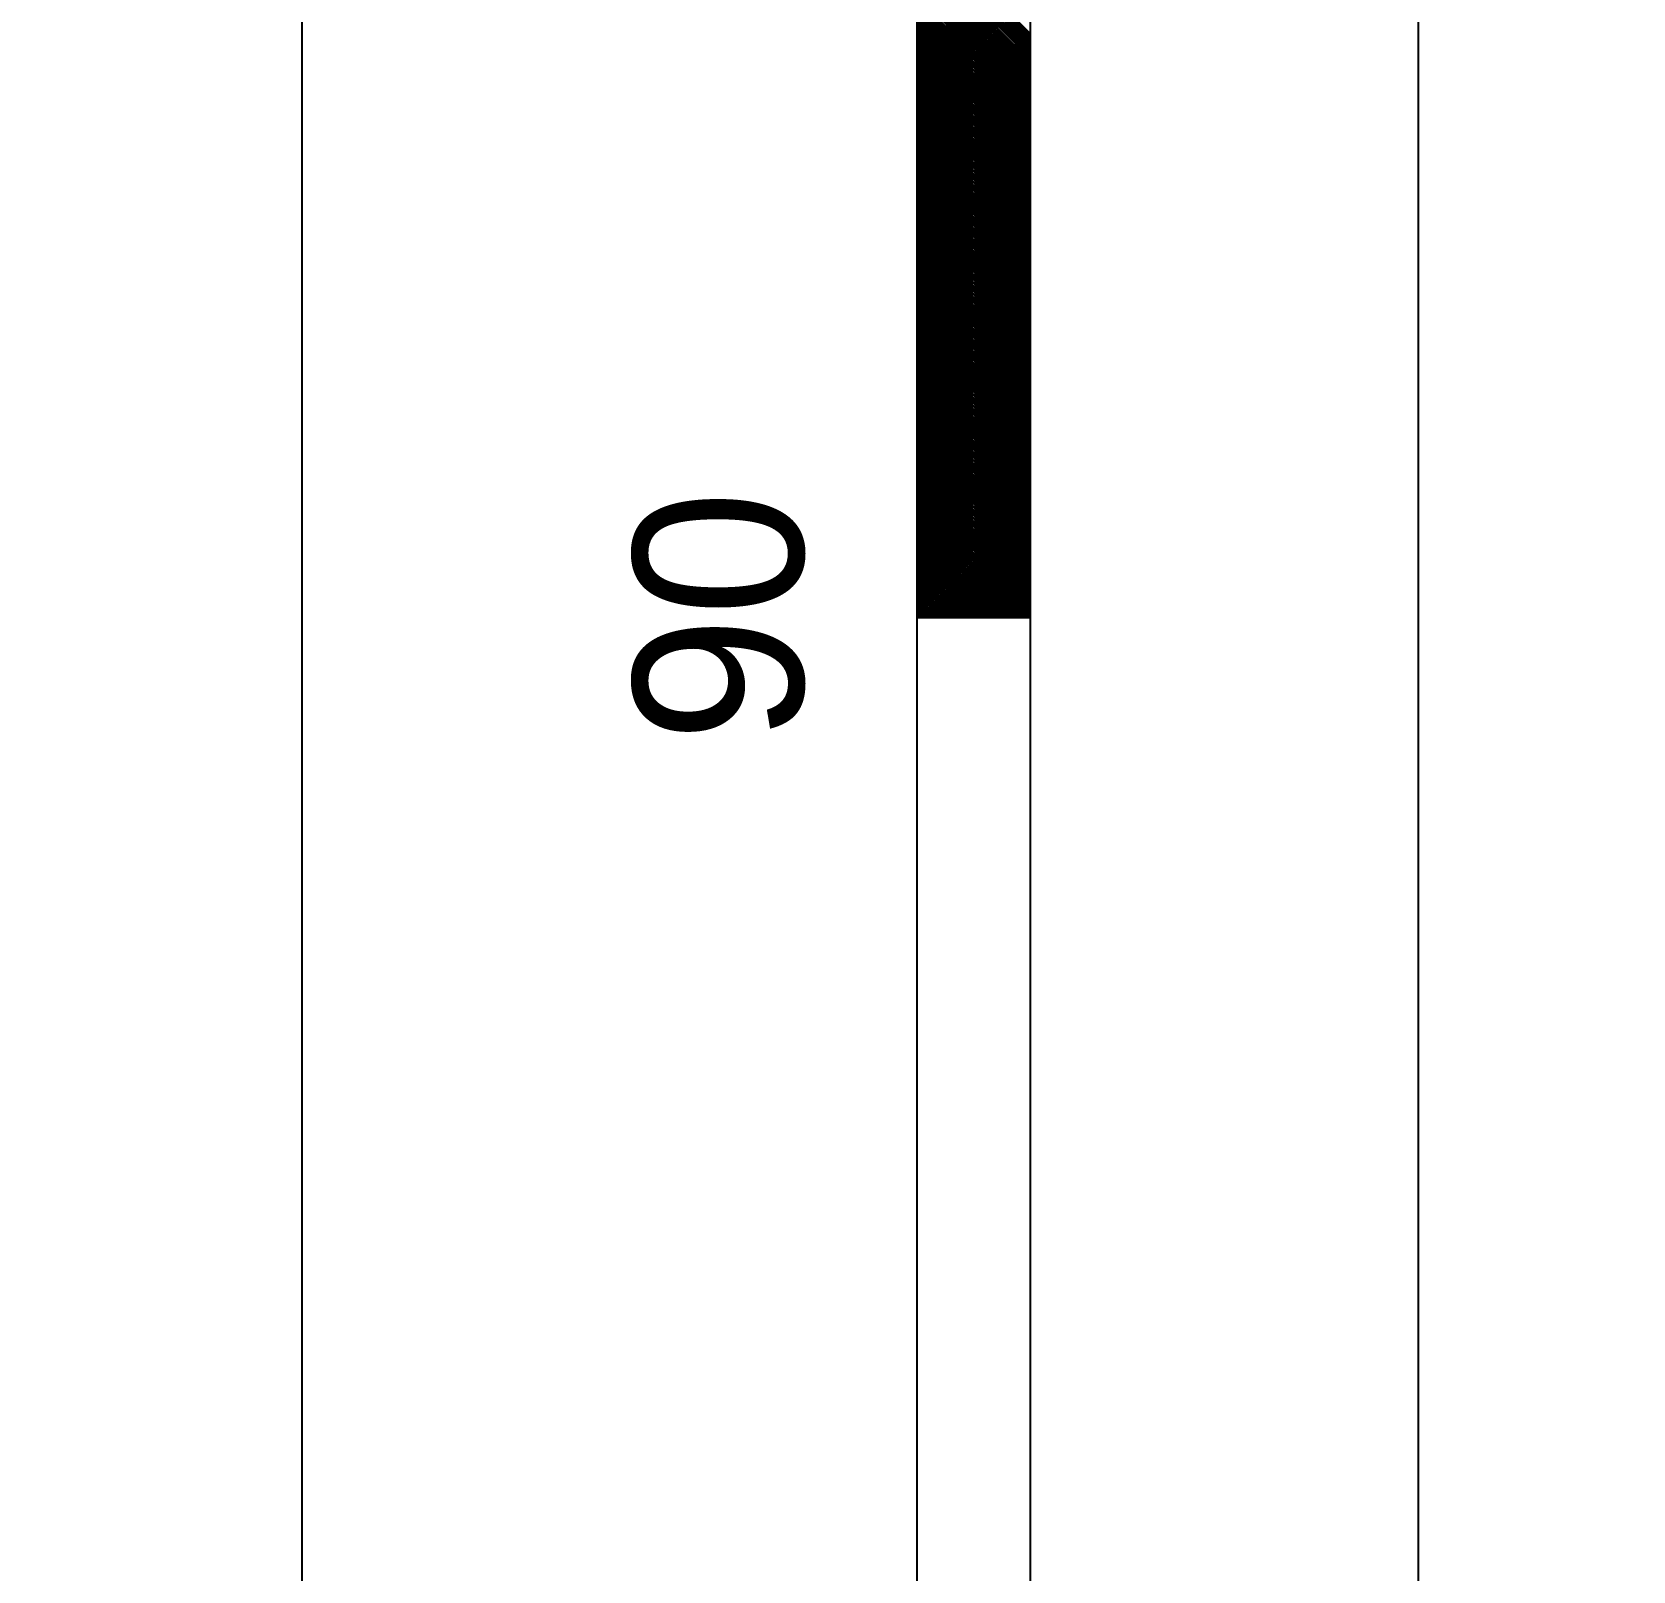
# Model space of a CAD drawing. Extents: x 748454 to 749044, y 4316681 to 4317708.
# Drawn here: x 748685.85 to 748699.99, y 4317662.58 to 4317676.19 of the extents above; entities that cross this region are included whole.
import ezdxf
from ezdxf.enums import TextEntityAlignment as Align

# ---------------------------------------------------------------- set-up
doc = ezdxf.new("R2010")
doc.units = 0
doc.layers.get('0').update_dxf_attribs({"linetype": 'CONTINUOUS'})

msp = doc.modelspace()

# ---------------------------------------------------------------- linework, layer by layer
at = {"color": 0, "linetype": 'CONTINUOUS'}
for p, q in [((748693.67, 4317581.01), (748693.67, 4317681.01)), ((748693.67, 4317581.01), (748693.67, 4317681.01)), ((748694.67, 4317581.01), (748694.67, 4317681.01)), ((748694.67, 4317581.01), (748694.67, 4317681.01)), ((748694.67, 4317676.17), (748693.67, 4317677.17)), ((748694.67, 4317676.17), (748693.67, 4317677.17)), ((748694.67, 4317676.16), (748693.67, 4317677.16)), ((748694.67, 4317676.16), (748693.67, 4317677.16)), ((748694.67, 4317676.14), (748693.67, 4317677.14)), ((748694.67, 4317676.14), (748693.67, 4317677.14)), ((748694.67, 4317676.13), (748693.67, 4317677.13)), ((748694.67, 4317676.13), (748693.67, 4317677.13)), ((748694.67, 4317676.12), (748693.67, 4317677.12)), ((748694.67, 4317676.12), (748693.67, 4317677.12)), ((748694.67, 4317676.1), (748693.67, 4317677.1)), ((748694.67, 4317676.1), (748693.67, 4317677.1)), ((748694.67, 4317676.09), (748693.67, 4317677.09)), ((748694.67, 4317676.09), (748693.67, 4317677.09)), ((748694.67, 4317676.07), (748693.67, 4317677.07)), ((748694.67, 4317676.07), (748693.67, 4317677.07)), ((748694.67, 4317676.06), (748693.67, 4317677.06)), ((748694.67, 4317676.06), (748693.67, 4317677.06)), ((748694.67, 4317676.05), (748693.67, 4317677.05)), ((748694.67, 4317676.05), (748693.67, 4317677.05)), ((748694.67, 4317676.03), (748693.67, 4317677.03)), ((748694.67, 4317676.03), (748693.67, 4317677.03)), ((748694.67, 4317676.02), (748693.67, 4317677.02)), ((748694.67, 4317676.02), (748693.67, 4317677.02)), ((748694.67, 4317676), (748693.67, 4317677)), ((748694.67, 4317676), (748693.67, 4317677)), ((748694.67, 4317675.99), (748693.67, 4317676.99)), ((748694.67, 4317675.99), (748693.67, 4317676.99)), ((748694.67, 4317675.97), (748693.67, 4317676.97)), ((748694.67, 4317675.97), (748693.67, 4317676.97)), ((748694.67, 4317675.96), (748693.67, 4317676.96)), ((748694.67, 4317675.96), (748693.67, 4317676.96)), ((748694.67, 4317675.95), (748693.67, 4317676.95)), ((748694.67, 4317675.95), (748693.67, 4317676.95)), ((748694.67, 4317675.93), (748693.67, 4317676.93)), ((748694.67, 4317675.93), (748693.67, 4317676.93)), ((748694.67, 4317675.92), (748693.67, 4317676.92)), ((748694.67, 4317675.92), (748693.67, 4317676.92)), ((748694.67, 4317675.9), (748693.67, 4317676.9)), ((748694.67, 4317675.9), (748693.67, 4317676.9)), ((748694.67, 4317675.89), (748693.67, 4317676.89)), ((748694.67, 4317675.89), (748693.67, 4317676.89)), ((748694.67, 4317675.88), (748693.67, 4317676.88)), ((748694.67, 4317675.88), (748693.67, 4317676.88)), ((748694.67, 4317675.86), (748693.67, 4317676.86)), ((748694.67, 4317675.86), (748693.67, 4317676.86)), ((748694.67, 4317675.85), (748693.67, 4317676.85)), ((748694.67, 4317675.85), (748693.67, 4317676.85)), ((748694.67, 4317675.83), (748693.67, 4317676.83)), ((748694.67, 4317675.83), (748693.67, 4317676.83)), ((748694.67, 4317675.82), (748693.67, 4317676.82)), ((748694.67, 4317675.82), (748693.67, 4317676.82)), ((748694.67, 4317675.81), (748693.67, 4317676.81)), ((748694.67, 4317675.81), (748693.67, 4317676.81)), ((748694.67, 4317675.79), (748693.67, 4317676.79)), ((748694.67, 4317675.79), (748693.67, 4317676.79)), ((748694.67, 4317675.78), (748693.67, 4317676.78)), ((748694.67, 4317675.78), (748693.67, 4317676.78)), ((748694.67, 4317675.76), (748693.67, 4317676.76)), ((748694.67, 4317675.76), (748693.67, 4317676.76)), ((748694.67, 4317675.75), (748693.67, 4317676.75)), ((748694.67, 4317675.75), (748693.67, 4317676.75)), ((748694.67, 4317675.73), (748693.67, 4317676.73)), ((748694.67, 4317675.73), (748693.67, 4317676.73)), ((748694.67, 4317675.72), (748693.67, 4317676.72)), ((748694.67, 4317675.72), (748693.67, 4317676.72)), ((748694.67, 4317675.71), (748693.67, 4317676.71)), ((748694.67, 4317675.71), (748693.67, 4317676.71)), ((748694.67, 4317675.69), (748693.67, 4317676.69)), ((748694.67, 4317675.69), (748693.67, 4317676.69)), ((748694.67, 4317675.68), (748693.67, 4317676.68)), ((748694.67, 4317675.68), (748693.67, 4317676.68)), ((748694.67, 4317675.66), (748693.67, 4317676.66)), ((748694.67, 4317675.66), (748693.67, 4317676.66)), ((748694.67, 4317675.65), (748693.67, 4317676.65)), ((748694.67, 4317675.65), (748693.67, 4317676.65)), ((748694.67, 4317675.64), (748693.67, 4317676.64)), ((748694.67, 4317675.64), (748693.67, 4317676.64)), ((748694.67, 4317675.62), (748693.67, 4317676.62)), ((748694.67, 4317675.62), (748693.67, 4317676.62)), ((748694.67, 4317675.61), (748693.67, 4317676.61)), ((748694.67, 4317675.61), (748693.67, 4317676.61)), ((748694.67, 4317675.59), (748693.67, 4317676.59)), ((748694.67, 4317675.59), (748693.67, 4317676.59)), ((748694.67, 4317675.58), (748693.67, 4317676.58)), ((748694.67, 4317675.58), (748693.67, 4317676.58)), ((748694.67, 4317675.56), (748693.67, 4317676.56)), ((748694.67, 4317675.56), (748693.67, 4317676.56)), ((748694.67, 4317675.55), (748693.67, 4317676.55)), ((748694.67, 4317675.55), (748693.67, 4317676.55)), ((748694.67, 4317675.54), (748693.67, 4317676.54)), ((748694.67, 4317675.54), (748693.67, 4317676.54)), ((748694.67, 4317675.52), (748693.67, 4317676.52)), ((748694.67, 4317675.52), (748693.67, 4317676.52)), ((748694.67, 4317675.51), (748693.67, 4317676.51)), ((748694.67, 4317675.51), (748693.67, 4317676.51)), ((748694.67, 4317675.49), (748693.67, 4317676.49)), ((748694.67, 4317675.49), (748693.67, 4317676.49)), ((748694.67, 4317675.48), (748693.67, 4317676.48)), ((748694.67, 4317675.48), (748693.67, 4317676.48)), ((748694.67, 4317675.47), (748693.67, 4317676.47)), ((748694.67, 4317675.47), (748693.67, 4317676.47)), ((748694.67, 4317675.45), (748693.67, 4317676.45)), ((748694.67, 4317675.45), (748693.67, 4317676.45)), ((748694.67, 4317675.44), (748693.67, 4317676.44)), ((748694.67, 4317675.44), (748693.67, 4317676.44)), ((748694.67, 4317675.42), (748693.67, 4317676.42)), ((748694.67, 4317675.42), (748693.67, 4317676.42)), ((748694.67, 4317675.41), (748693.67, 4317676.41)), ((748694.67, 4317675.41), (748693.67, 4317676.41)), ((748694.67, 4317675.39), (748693.67, 4317676.39)), ((748694.67, 4317675.39), (748693.67, 4317676.39)), ((748694.67, 4317675.38), (748693.67, 4317676.38)), ((748694.67, 4317675.38), (748693.67, 4317676.38)), ((748694.67, 4317675.37), (748693.67, 4317676.37)), ((748694.67, 4317675.37), (748693.67, 4317676.37)), ((748694.67, 4317675.35), (748693.67, 4317676.35)), ((748694.67, 4317675.35), (748693.67, 4317676.35)), ((748694.67, 4317675.34), (748693.67, 4317676.34)), ((748694.67, 4317675.34), (748693.67, 4317676.34)), ((748694.67, 4317675.32), (748693.67, 4317676.32)), ((748694.67, 4317675.32), (748693.67, 4317676.32)), ((748694.67, 4317675.31), (748693.67, 4317676.31)), ((748694.67, 4317675.31), (748693.67, 4317676.31)), ((748694.67, 4317675.3), (748693.67, 4317676.3)), ((748694.67, 4317675.3), (748693.67, 4317676.3)), ((748694.67, 4317675.28), (748693.67, 4317676.28)), ((748694.67, 4317675.28), (748693.67, 4317676.28)), ((748694.67, 4317675.27), (748693.67, 4317676.27)), ((748694.67, 4317675.27), (748693.67, 4317676.27)), ((748694.67, 4317675.25), (748693.67, 4317676.25)), ((748694.67, 4317675.25), (748693.67, 4317676.25)), ((748694.67, 4317675.24), (748693.67, 4317676.24)), ((748694.67, 4317675.24), (748693.67, 4317676.24)), ((748694.67, 4317675.23), (748693.67, 4317676.23)), ((748694.67, 4317675.23), (748693.67, 4317676.23)), ((748694.67, 4317675.21), (748693.67, 4317676.21)), ((748694.67, 4317675.21), (748693.67, 4317676.21)), ((748694.67, 4317675.2), (748693.67, 4317676.2)), ((748694.67, 4317675.2), (748693.67, 4317676.2)), ((748694.67, 4317675.18), (748693.67, 4317676.18)), ((748694.67, 4317675.18), (748693.67, 4317676.18)), ((748694.67, 4317675.17), (748693.67, 4317676.17)), ((748694.67, 4317675.17), (748693.67, 4317676.17)), ((748694.67, 4317675.15), (748693.67, 4317676.15)), ((748694.67, 4317675.15), (748693.67, 4317676.15)), ((748694.67, 4317675.14), (748693.67, 4317676.14)), ((748694.67, 4317675.14), (748693.67, 4317676.14)), ((748694.67, 4317675.13), (748693.67, 4317676.13)), ((748694.67, 4317675.13), (748693.67, 4317676.13)), ((748694.67, 4317675.11), (748693.67, 4317676.11)), ((748694.67, 4317675.11), (748693.67, 4317676.11)), ((748694.67, 4317675.1), (748693.67, 4317676.1)), ((748694.67, 4317675.1), (748693.67, 4317676.1)), ((748694.67, 4317675.08), (748693.67, 4317676.08)), ((748694.67, 4317675.08), (748693.67, 4317676.08)), ((748694.67, 4317675.07), (748693.67, 4317676.07)), ((748694.67, 4317675.07), (748693.67, 4317676.07)), ((748694.67, 4317675.06), (748693.67, 4317676.06)), ((748694.67, 4317675.06), (748693.67, 4317676.06)), ((748694.67, 4317675.04), (748693.67, 4317676.04)), ((748694.67, 4317675.04), (748693.67, 4317676.04)), ((748694.67, 4317675.03), (748693.67, 4317676.03)), ((748694.67, 4317675.03), (748693.67, 4317676.03)), ((748694.67, 4317675.01), (748693.67, 4317676.01)), ((748694.67, 4317675.01), (748693.67, 4317676.01)), ((748694.67, 4317675), (748693.67, 4317676)), ((748694.67, 4317675), (748693.67, 4317676)), ((748694.67, 4317674.98), (748693.67, 4317675.98)), ((748694.67, 4317674.98), (748693.67, 4317675.98)), ((748694.67, 4317674.97), (748693.67, 4317675.97)), ((748694.67, 4317674.97), (748693.67, 4317675.97)), ((748694.67, 4317674.96), (748693.67, 4317675.96)), ((748694.67, 4317674.96), (748693.67, 4317675.96)), ((748694.67, 4317674.94), (748693.67, 4317675.94)), ((748694.67, 4317674.94), (748693.67, 4317675.94)), ((748694.67, 4317674.93), (748693.67, 4317675.93)), ((748694.67, 4317674.93), (748693.67, 4317675.93)), ((748694.67, 4317674.91), (748693.67, 4317675.91)), ((748694.67, 4317674.91), (748693.67, 4317675.91)), ((748694.67, 4317674.9), (748693.67, 4317675.9)), ((748694.67, 4317674.9), (748693.67, 4317675.9)), ((748694.67, 4317674.89), (748693.67, 4317675.89)), ((748694.67, 4317674.89), (748693.67, 4317675.89)), ((748694.67, 4317674.87), (748693.67, 4317675.87)), ((748694.67, 4317674.87), (748693.67, 4317675.87)), ((748694.67, 4317674.86), (748693.67, 4317675.86)), ((748694.67, 4317674.86), (748693.67, 4317675.86)), ((748694.67, 4317674.84), (748693.67, 4317675.84)), ((748694.67, 4317674.84), (748693.67, 4317675.84)), ((748694.67, 4317674.83), (748693.67, 4317675.83)), ((748694.67, 4317674.83), (748693.67, 4317675.83)), ((748694.67, 4317674.82), (748693.67, 4317675.82)), ((748694.67, 4317674.82), (748693.67, 4317675.82)), ((748694.67, 4317674.8), (748693.67, 4317675.8)), ((748694.67, 4317674.8), (748693.67, 4317675.8)), ((748694.67, 4317674.79), (748693.67, 4317675.79)), ((748694.67, 4317674.79), (748693.67, 4317675.79)), ((748694.67, 4317674.77), (748693.67, 4317675.77)), ((748694.67, 4317674.77), (748693.67, 4317675.77)), ((748694.67, 4317674.76), (748693.67, 4317675.76)), ((748694.67, 4317674.76), (748693.67, 4317675.76)), ((748694.67, 4317674.74), (748693.67, 4317675.74)), ((748694.67, 4317674.74), (748693.67, 4317675.74)), ((748694.67, 4317674.73), (748693.67, 4317675.73)), ((748694.67, 4317674.73), (748693.67, 4317675.73)), ((748694.67, 4317674.72), (748693.67, 4317675.72)), ((748694.67, 4317674.72), (748693.67, 4317675.72)), ((748694.67, 4317674.7), (748693.67, 4317675.7)), ((748694.67, 4317674.7), (748693.67, 4317675.7)), ((748694.67, 4317674.69), (748693.67, 4317675.69)), ((748694.67, 4317674.69), (748693.67, 4317675.69)), ((748694.67, 4317674.67), (748693.67, 4317675.67)), ((748694.67, 4317674.67), (748693.67, 4317675.67)), ((748694.67, 4317674.66), (748693.67, 4317675.66)), ((748694.67, 4317674.66), (748693.67, 4317675.66)), ((748694.67, 4317674.65), (748693.67, 4317675.65)), ((748694.67, 4317674.65), (748693.67, 4317675.65)), ((748694.67, 4317674.63), (748693.67, 4317675.63)), ((748694.67, 4317674.63), (748693.67, 4317675.63)), ((748694.67, 4317674.62), (748693.67, 4317675.62)), ((748694.67, 4317674.62), (748693.67, 4317675.62)), ((748694.67, 4317674.6), (748693.67, 4317675.6)), ((748694.67, 4317674.6), (748693.67, 4317675.6)), ((748694.67, 4317674.59), (748693.67, 4317675.59)), ((748694.67, 4317674.59), (748693.67, 4317675.59)), ((748694.67, 4317674.57), (748693.67, 4317675.57)), ((748694.67, 4317674.57), (748693.67, 4317675.57)), ((748694.67, 4317674.56), (748693.67, 4317675.56)), ((748694.67, 4317674.56), (748693.67, 4317675.56)), ((748694.67, 4317674.55), (748693.67, 4317675.55)), ((748694.67, 4317674.55), (748693.67, 4317675.55)), ((748694.67, 4317674.53), (748693.67, 4317675.53)), ((748694.67, 4317674.53), (748693.67, 4317675.53)), ((748694.67, 4317674.52), (748693.67, 4317675.52)), ((748694.67, 4317674.52), (748693.67, 4317675.52)), ((748694.67, 4317674.5), (748693.67, 4317675.5)), ((748694.67, 4317674.5), (748693.67, 4317675.5)), ((748694.67, 4317674.49), (748693.67, 4317675.49)), ((748694.67, 4317674.49), (748693.67, 4317675.49)), ((748694.67, 4317674.48), (748693.67, 4317675.48)), ((748694.67, 4317674.48), (748693.67, 4317675.48)), ((748694.67, 4317674.46), (748693.67, 4317675.46)), ((748694.67, 4317674.46), (748693.67, 4317675.46)), ((748694.67, 4317674.45), (748693.67, 4317675.45)), ((748694.67, 4317674.45), (748693.67, 4317675.45)), ((748694.67, 4317674.43), (748693.67, 4317675.43)), ((748694.67, 4317674.43), (748693.67, 4317675.43)), ((748694.67, 4317674.42), (748693.67, 4317675.42)), ((748694.67, 4317674.42), (748693.67, 4317675.42)), ((748694.67, 4317674.4), (748693.67, 4317675.4)), ((748694.67, 4317674.4), (748693.67, 4317675.4)), ((748694.67, 4317674.39), (748693.67, 4317675.39)), ((748694.67, 4317674.39), (748693.67, 4317675.39)), ((748694.67, 4317674.38), (748693.67, 4317675.38)), ((748694.67, 4317674.38), (748693.67, 4317675.38)), ((748694.67, 4317674.36), (748693.67, 4317675.36)), ((748694.67, 4317674.36), (748693.67, 4317675.36)), ((748694.67, 4317674.35), (748693.67, 4317675.35)), ((748694.67, 4317674.35), (748693.67, 4317675.35)), ((748694.67, 4317674.33), (748693.67, 4317675.33)), ((748694.67, 4317674.33), (748693.67, 4317675.33)), ((748694.67, 4317674.32), (748693.67, 4317675.32)), ((748694.67, 4317674.32), (748693.67, 4317675.32)), ((748694.67, 4317674.31), (748693.67, 4317675.31)), ((748694.67, 4317674.31), (748693.67, 4317675.31)), ((748694.67, 4317674.29), (748693.67, 4317675.29)), ((748694.67, 4317674.29), (748693.67, 4317675.29)), ((748694.67, 4317674.28), (748693.67, 4317675.28)), ((748694.67, 4317674.28), (748693.67, 4317675.28)), ((748694.67, 4317674.26), (748693.67, 4317675.26)), ((748694.67, 4317674.26), (748693.67, 4317675.26)), ((748694.67, 4317674.25), (748693.67, 4317675.25)), ((748694.67, 4317674.25), (748693.67, 4317675.25)), ((748694.67, 4317674.24), (748693.67, 4317675.24)), ((748694.67, 4317674.24), (748693.67, 4317675.24)), ((748694.67, 4317674.22), (748693.67, 4317675.22)), ((748694.67, 4317674.22), (748693.67, 4317675.22)), ((748694.67, 4317674.21), (748693.67, 4317675.21)), ((748694.67, 4317674.21), (748693.67, 4317675.21)), ((748694.67, 4317674.19), (748693.67, 4317675.19)), ((748694.67, 4317674.19), (748693.67, 4317675.19)), ((748694.67, 4317674.18), (748693.67, 4317675.18)), ((748694.67, 4317674.18), (748693.67, 4317675.18)), ((748694.67, 4317674.16), (748693.67, 4317675.16)), ((748694.67, 4317674.16), (748693.67, 4317675.16)), ((748694.67, 4317674.15), (748693.67, 4317675.15)), ((748694.67, 4317674.15), (748693.67, 4317675.15)), ((748694.67, 4317674.14), (748693.67, 4317675.14)), ((748694.67, 4317674.14), (748693.67, 4317675.14)), ((748694.67, 4317674.12), (748693.67, 4317675.12)), ((748694.67, 4317674.12), (748693.67, 4317675.12)), ((748694.67, 4317674.11), (748693.67, 4317675.11)), ((748694.67, 4317674.11), (748693.67, 4317675.11)), ((748694.67, 4317674.09), (748693.67, 4317675.09)), ((748694.67, 4317674.09), (748693.67, 4317675.09)), ((748694.67, 4317674.08), (748693.67, 4317675.08)), ((748694.67, 4317674.08), (748693.67, 4317675.08)), ((748694.67, 4317674.07), (748693.67, 4317675.07)), ((748694.67, 4317674.07), (748693.67, 4317675.07)), ((748694.67, 4317674.05), (748693.67, 4317675.05)), ((748694.67, 4317674.05), (748693.67, 4317675.05)), ((748694.67, 4317674.04), (748693.67, 4317675.04)), ((748694.67, 4317674.04), (748693.67, 4317675.04)), ((748694.67, 4317674.02), (748693.67, 4317675.02)), ((748694.67, 4317674.02), (748693.67, 4317675.02)), ((748694.67, 4317674.01), (748693.67, 4317675.01)), ((748694.67, 4317674.01), (748693.67, 4317675.01)), ((748694.67, 4317673.99), (748693.67, 4317674.99)), ((748694.67, 4317673.99), (748693.67, 4317674.99)), ((748694.67, 4317673.98), (748693.67, 4317674.98)), ((748694.67, 4317673.98), (748693.67, 4317674.98)), ((748694.67, 4317673.97), (748693.67, 4317674.97)), ((748694.67, 4317673.97), (748693.67, 4317674.97)), ((748694.67, 4317673.95), (748693.67, 4317674.95)), ((748694.67, 4317673.95), (748693.67, 4317674.95)), ((748694.67, 4317673.94), (748693.67, 4317674.94)), ((748694.67, 4317673.94), (748693.67, 4317674.94)), ((748694.67, 4317673.92), (748693.67, 4317674.92)), ((748694.67, 4317673.92), (748693.67, 4317674.92)), ((748694.67, 4317673.91), (748693.67, 4317674.91)), ((748694.67, 4317673.91), (748693.67, 4317674.91)), ((748694.67, 4317673.9), (748693.67, 4317674.9)), ((748694.67, 4317673.9), (748693.67, 4317674.9)), ((748694.67, 4317673.88), (748693.67, 4317674.88)), ((748694.67, 4317673.88), (748693.67, 4317674.88)), ((748694.67, 4317673.87), (748693.67, 4317674.87)), ((748694.67, 4317673.87), (748693.67, 4317674.87)), ((748694.67, 4317673.85), (748693.67, 4317674.85)), ((748694.67, 4317673.85), (748693.67, 4317674.85)), ((748694.67, 4317673.84), (748693.67, 4317674.84)), ((748694.67, 4317673.84), (748693.67, 4317674.84)), ((748694.67, 4317673.83), (748693.67, 4317674.83)), ((748694.67, 4317673.83), (748693.67, 4317674.83)), ((748694.67, 4317673.81), (748693.67, 4317674.81)), ((748694.67, 4317673.81), (748693.67, 4317674.81)), ((748694.67, 4317673.8), (748693.67, 4317674.8)), ((748694.67, 4317673.8), (748693.67, 4317674.8)), ((748694.67, 4317673.78), (748693.67, 4317674.78)), ((748694.67, 4317673.78), (748693.67, 4317674.78)), ((748694.67, 4317673.77), (748693.67, 4317674.77)), ((748694.67, 4317673.77), (748693.67, 4317674.77)), ((748694.67, 4317673.75), (748693.67, 4317674.75)), ((748694.67, 4317673.75), (748693.67, 4317674.75)), ((748694.67, 4317673.74), (748693.67, 4317674.74)), ((748694.67, 4317673.74), (748693.67, 4317674.74)), ((748694.67, 4317673.73), (748693.67, 4317674.73)), ((748694.67, 4317673.73), (748693.67, 4317674.73)), ((748694.67, 4317673.71), (748693.67, 4317674.71)), ((748694.67, 4317673.71), (748693.67, 4317674.71)), ((748694.67, 4317673.7), (748693.67, 4317674.7)), ((748694.67, 4317673.7), (748693.67, 4317674.7)), ((748694.67, 4317673.68), (748693.67, 4317674.68)), ((748694.67, 4317673.68), (748693.67, 4317674.68)), ((748694.67, 4317673.67), (748693.67, 4317674.67)), ((748694.67, 4317673.67), (748693.67, 4317674.67)), ((748694.67, 4317673.66), (748693.67, 4317674.66)), ((748694.67, 4317673.66), (748693.67, 4317674.66)), ((748694.67, 4317673.64), (748693.67, 4317674.64)), ((748694.67, 4317673.64), (748693.67, 4317674.64)), ((748694.67, 4317673.63), (748693.67, 4317674.63)), ((748694.67, 4317673.63), (748693.67, 4317674.63)), ((748694.67, 4317673.61), (748693.67, 4317674.61)), ((748694.67, 4317673.61), (748693.67, 4317674.61)), ((748694.67, 4317673.6), (748693.67, 4317674.6)), ((748694.67, 4317673.6), (748693.67, 4317674.6)), ((748694.67, 4317673.58), (748693.67, 4317674.58)), ((748694.67, 4317673.58), (748693.67, 4317674.58)), ((748694.67, 4317673.57), (748693.67, 4317674.57)), ((748694.67, 4317673.57), (748693.67, 4317674.57)), ((748694.67, 4317673.56), (748693.67, 4317674.56)), ((748694.67, 4317673.56), (748693.67, 4317674.56)), ((748694.67, 4317673.54), (748693.67, 4317674.54)), ((748694.67, 4317673.54), (748693.67, 4317674.54)), ((748694.67, 4317673.53), (748693.67, 4317674.53)), ((748694.67, 4317673.53), (748693.67, 4317674.53)), ((748694.67, 4317673.51), (748693.67, 4317674.51)), ((748694.67, 4317673.51), (748693.67, 4317674.51)), ((748694.67, 4317673.5), (748693.67, 4317674.5)), ((748694.67, 4317673.5), (748693.67, 4317674.5)), ((748694.67, 4317673.49), (748693.67, 4317674.49)), ((748694.67, 4317673.49), (748693.67, 4317674.49)), ((748694.67, 4317673.47), (748693.67, 4317674.47)), ((748694.67, 4317673.47), (748693.67, 4317674.47)), ((748694.67, 4317673.46), (748693.67, 4317674.46)), ((748694.67, 4317673.46), (748693.67, 4317674.46)), ((748694.67, 4317673.44), (748693.67, 4317674.44)), ((748694.67, 4317673.44), (748693.67, 4317674.44)), ((748694.67, 4317673.43), (748693.67, 4317674.43)), ((748694.67, 4317673.43), (748693.67, 4317674.43)), ((748694.67, 4317673.41), (748693.67, 4317674.41)), ((748694.67, 4317673.41), (748693.67, 4317674.41)), ((748694.67, 4317673.4), (748693.67, 4317674.4)), ((748694.67, 4317673.4), (748693.67, 4317674.4)), ((748694.67, 4317673.39), (748693.67, 4317674.39)), ((748694.67, 4317673.39), (748693.67, 4317674.39)), ((748694.67, 4317673.37), (748693.67, 4317674.37)), ((748694.67, 4317673.37), (748693.67, 4317674.37)), ((748694.67, 4317673.36), (748693.67, 4317674.36)), ((748694.67, 4317673.36), (748693.67, 4317674.36)), ((748694.67, 4317673.34), (748693.67, 4317674.34)), ((748694.67, 4317673.34), (748693.67, 4317674.34)), ((748694.67, 4317673.33), (748693.67, 4317674.33)), ((748694.67, 4317673.33), (748693.67, 4317674.33)), ((748694.67, 4317673.32), (748693.67, 4317674.32)), ((748694.67, 4317673.32), (748693.67, 4317674.32)), ((748694.67, 4317673.3), (748693.67, 4317674.3)), ((748694.67, 4317673.3), (748693.67, 4317674.3)), ((748694.67, 4317673.29), (748693.67, 4317674.29)), ((748694.67, 4317673.29), (748693.67, 4317674.29)), ((748694.67, 4317673.27), (748693.67, 4317674.27)), ((748694.67, 4317673.27), (748693.67, 4317674.27)), ((748694.67, 4317673.26), (748693.67, 4317674.26)), ((748694.67, 4317673.26), (748693.67, 4317674.26)), ((748694.67, 4317673.25), (748693.67, 4317674.25)), ((748694.67, 4317673.25), (748693.67, 4317674.25)), ((748694.67, 4317673.23), (748693.67, 4317674.23)), ((748694.67, 4317673.23), (748693.67, 4317674.23)), ((748694.67, 4317673.22), (748693.67, 4317674.22)), ((748694.67, 4317673.22), (748693.67, 4317674.22)), ((748694.67, 4317673.2), (748693.67, 4317674.2)), ((748694.67, 4317673.2), (748693.67, 4317674.2)), ((748694.67, 4317673.19), (748693.67, 4317674.19)), ((748694.67, 4317673.19), (748693.67, 4317674.19)), ((748694.67, 4317673.17), (748693.67, 4317674.17)), ((748694.67, 4317673.17), (748693.67, 4317674.17)), ((748694.67, 4317673.16), (748693.67, 4317674.16)), ((748694.67, 4317673.16), (748693.67, 4317674.16)), ((748694.67, 4317673.15), (748693.67, 4317674.15)), ((748694.67, 4317673.15), (748693.67, 4317674.15)), ((748694.67, 4317673.13), (748693.67, 4317674.13)), ((748694.67, 4317673.13), (748693.67, 4317674.13)), ((748694.67, 4317673.12), (748693.67, 4317674.12)), ((748694.67, 4317673.12), (748693.67, 4317674.12)), ((748694.67, 4317673.1), (748693.67, 4317674.1)), ((748694.67, 4317673.1), (748693.67, 4317674.1)), ((748694.67, 4317673.09), (748693.67, 4317674.09)), ((748694.67, 4317673.09), (748693.67, 4317674.09)), ((748694.67, 4317673.08), (748693.67, 4317674.08)), ((748694.67, 4317673.08), (748693.67, 4317674.08)), ((748694.67, 4317673.06), (748693.67, 4317674.06)), ((748694.67, 4317673.06), (748693.67, 4317674.06)), ((748694.67, 4317673.05), (748693.67, 4317674.05)), ((748694.67, 4317673.05), (748693.67, 4317674.05)), ((748694.67, 4317673.03), (748693.67, 4317674.03)), ((748694.67, 4317673.03), (748693.67, 4317674.03)), ((748694.67, 4317673.02), (748693.67, 4317674.02)), ((748694.67, 4317673.02), (748693.67, 4317674.02)), ((748694.67, 4317673), (748693.67, 4317674)), ((748694.67, 4317673), (748693.67, 4317674)), ((748694.67, 4317672.99), (748693.67, 4317673.99)), ((748694.67, 4317672.99), (748693.67, 4317673.99)), ((748694.67, 4317672.98), (748693.67, 4317673.98)), ((748694.67, 4317672.98), (748693.67, 4317673.98)), ((748694.67, 4317672.96), (748693.67, 4317673.96)), ((748694.67, 4317672.96), (748693.67, 4317673.96)), ((748694.67, 4317672.95), (748693.67, 4317673.95)), ((748694.67, 4317672.95), (748693.67, 4317673.95)), ((748694.67, 4317672.93), (748693.67, 4317673.93)), ((748694.67, 4317672.93), (748693.67, 4317673.93)), ((748694.67, 4317672.92), (748693.67, 4317673.92)), ((748694.67, 4317672.92), (748693.67, 4317673.92)), ((748694.67, 4317672.91), (748693.67, 4317673.91)), ((748694.67, 4317672.91), (748693.67, 4317673.91)), ((748694.67, 4317672.89), (748693.67, 4317673.89)), ((748694.67, 4317672.89), (748693.67, 4317673.89)), ((748694.67, 4317672.88), (748693.67, 4317673.88)), ((748694.67, 4317672.88), (748693.67, 4317673.88)), ((748694.67, 4317672.86), (748693.67, 4317673.86)), ((748694.67, 4317672.86), (748693.67, 4317673.86)), ((748694.67, 4317672.85), (748693.67, 4317673.85)), ((748694.67, 4317672.85), (748693.67, 4317673.85)), ((748694.67, 4317672.84), (748693.67, 4317673.84)), ((748694.67, 4317672.84), (748693.67, 4317673.84)), ((748694.67, 4317672.82), (748693.67, 4317673.82)), ((748694.67, 4317672.82), (748693.67, 4317673.82)), ((748694.67, 4317672.81), (748693.67, 4317673.81)), ((748694.67, 4317672.81), (748693.67, 4317673.81)), ((748694.67, 4317672.79), (748693.67, 4317673.79)), ((748694.67, 4317672.79), (748693.67, 4317673.79)), ((748694.67, 4317672.78), (748693.67, 4317673.78)), ((748694.67, 4317672.78), (748693.67, 4317673.78)), ((748694.67, 4317672.76), (748693.67, 4317673.76)), ((748694.67, 4317672.76), (748693.67, 4317673.76)), ((748694.67, 4317672.75), (748693.67, 4317673.75)), ((748694.67, 4317672.75), (748693.67, 4317673.75)), ((748694.67, 4317672.74), (748693.67, 4317673.74)), ((748694.67, 4317672.74), (748693.67, 4317673.74)), ((748694.67, 4317672.72), (748693.67, 4317673.72)), ((748694.67, 4317672.72), (748693.67, 4317673.72)), ((748694.67, 4317672.71), (748693.67, 4317673.71)), ((748694.67, 4317672.71), (748693.67, 4317673.71)), ((748694.67, 4317672.69), (748693.67, 4317673.69)), ((748694.67, 4317672.69), (748693.67, 4317673.69)), ((748694.67, 4317672.68), (748693.67, 4317673.68)), ((748694.67, 4317672.68), (748693.67, 4317673.68)), ((748694.67, 4317672.67), (748693.67, 4317673.67)), ((748694.67, 4317672.67), (748693.67, 4317673.67)), ((748694.67, 4317672.65), (748693.67, 4317673.65)), ((748694.67, 4317672.65), (748693.67, 4317673.65)), ((748694.67, 4317672.64), (748693.67, 4317673.64)), ((748694.67, 4317672.64), (748693.67, 4317673.64)), ((748694.67, 4317672.62), (748693.67, 4317673.62)), ((748694.67, 4317672.62), (748693.67, 4317673.62)), ((748694.67, 4317672.61), (748693.67, 4317673.61)), ((748694.67, 4317672.61), (748693.67, 4317673.61)), ((748694.67, 4317672.59), (748693.67, 4317673.59)), ((748694.67, 4317672.59), (748693.67, 4317673.59)), ((748694.67, 4317672.58), (748693.67, 4317673.58)), ((748694.67, 4317672.58), (748693.67, 4317673.58)), ((748694.67, 4317672.57), (748693.67, 4317673.57)), ((748694.67, 4317672.57), (748693.67, 4317673.57)), ((748694.67, 4317672.55), (748693.67, 4317673.55)), ((748694.67, 4317672.55), (748693.67, 4317673.55)), ((748694.67, 4317672.54), (748693.67, 4317673.54)), ((748694.67, 4317672.54), (748693.67, 4317673.54)), ((748694.67, 4317672.52), (748693.67, 4317673.52)), ((748694.67, 4317672.52), (748693.67, 4317673.52)), ((748694.67, 4317672.51), (748693.67, 4317673.51)), ((748694.67, 4317672.51), (748693.67, 4317673.51)), ((748694.67, 4317672.5), (748693.67, 4317673.5)), ((748694.67, 4317672.5), (748693.67, 4317673.5)), ((748694.67, 4317672.48), (748693.67, 4317673.48)), ((748694.67, 4317672.48), (748693.67, 4317673.48)), ((748694.67, 4317672.47), (748693.67, 4317673.47)), ((748694.67, 4317672.47), (748693.67, 4317673.47)), ((748694.67, 4317672.45), (748693.67, 4317673.45)), ((748694.67, 4317672.45), (748693.67, 4317673.45)), ((748694.67, 4317672.44), (748693.67, 4317673.44)), ((748694.67, 4317672.44), (748693.67, 4317673.44)), ((748694.67, 4317672.43), (748693.67, 4317673.43)), ((748694.67, 4317672.43), (748693.67, 4317673.43)), ((748694.67, 4317672.41), (748693.67, 4317673.41)), ((748694.67, 4317672.41), (748693.67, 4317673.41)), ((748694.67, 4317672.4), (748693.67, 4317673.4)), ((748694.67, 4317672.4), (748693.67, 4317673.4)), ((748694.67, 4317672.38), (748693.67, 4317673.38)), ((748694.67, 4317672.38), (748693.67, 4317673.38)), ((748694.67, 4317672.37), (748693.67, 4317673.37)), ((748694.67, 4317672.37), (748693.67, 4317673.37)), ((748694.67, 4317672.35), (748693.67, 4317673.35)), ((748694.67, 4317672.35), (748693.67, 4317673.35)), ((748694.67, 4317672.34), (748693.67, 4317673.34)), ((748694.67, 4317672.34), (748693.67, 4317673.34)), ((748694.67, 4317672.33), (748693.67, 4317673.33)), ((748694.67, 4317672.33), (748693.67, 4317673.33)), ((748694.67, 4317672.31), (748693.67, 4317673.31)), ((748694.67, 4317672.31), (748693.67, 4317673.31)), ((748694.67, 4317672.3), (748693.67, 4317673.3)), ((748694.67, 4317672.3), (748693.67, 4317673.3)), ((748694.67, 4317672.28), (748693.67, 4317673.28)), ((748694.67, 4317672.28), (748693.67, 4317673.28)), ((748694.67, 4317672.27), (748693.67, 4317673.27)), ((748694.67, 4317672.27), (748693.67, 4317673.27)), ((748694.67, 4317672.26), (748693.67, 4317673.26)), ((748694.67, 4317672.26), (748693.67, 4317673.26)), ((748694.67, 4317672.24), (748693.67, 4317673.24)), ((748694.67, 4317672.24), (748693.67, 4317673.24)), ((748694.67, 4317672.23), (748693.67, 4317673.23)), ((748694.67, 4317672.23), (748693.67, 4317673.23)), ((748694.67, 4317672.21), (748693.67, 4317673.21)), ((748694.67, 4317672.21), (748693.67, 4317673.21)), ((748694.67, 4317672.2), (748693.67, 4317673.2)), ((748694.67, 4317672.2), (748693.67, 4317673.2)), ((748694.67, 4317672.18), (748693.67, 4317673.18)), ((748694.67, 4317672.18), (748693.67, 4317673.18)), ((748694.67, 4317672.17), (748693.67, 4317673.17)), ((748694.67, 4317672.17), (748693.67, 4317673.17)), ((748694.67, 4317672.16), (748693.67, 4317673.16)), ((748694.67, 4317672.16), (748693.67, 4317673.16)), ((748694.67, 4317672.14), (748693.67, 4317673.14)), ((748694.67, 4317672.14), (748693.67, 4317673.14)), ((748694.67, 4317672.13), (748693.67, 4317673.13)), ((748694.67, 4317672.13), (748693.67, 4317673.13)), ((748694.67, 4317672.11), (748693.67, 4317673.11)), ((748694.67, 4317672.11), (748693.67, 4317673.11)), ((748694.67, 4317672.1), (748693.67, 4317673.1)), ((748694.67, 4317672.1), (748693.67, 4317673.1)), ((748694.67, 4317672.09), (748693.67, 4317673.09)), ((748694.67, 4317672.09), (748693.67, 4317673.09)), ((748694.67, 4317672.07), (748693.67, 4317673.07)), ((748694.67, 4317672.07), (748693.67, 4317673.07)), ((748694.67, 4317672.06), (748693.67, 4317673.06)), ((748694.67, 4317672.06), (748693.67, 4317673.06)), ((748694.67, 4317672.04), (748693.67, 4317673.04)), ((748694.67, 4317672.04), (748693.67, 4317673.04)), ((748694.67, 4317672.03), (748693.67, 4317673.03)), ((748694.67, 4317672.03), (748693.67, 4317673.03)), ((748694.67, 4317672.01), (748693.67, 4317673.01)), ((748694.67, 4317672.01), (748693.67, 4317673.01)), ((748694.67, 4317672), (748693.67, 4317673)), ((748694.67, 4317672), (748693.67, 4317673)), ((748694.67, 4317671.99), (748693.67, 4317672.99)), ((748694.67, 4317671.99), (748693.67, 4317672.99)), ((748694.67, 4317671.97), (748693.67, 4317672.97)), ((748694.67, 4317671.97), (748693.67, 4317672.97)), ((748694.67, 4317671.96), (748693.67, 4317672.96)), ((748694.67, 4317671.96), (748693.67, 4317672.96)), ((748694.67, 4317671.94), (748693.67, 4317672.94)), ((748694.67, 4317671.94), (748693.67, 4317672.94)), ((748694.67, 4317671.93), (748693.67, 4317672.93)), ((748694.67, 4317671.93), (748693.67, 4317672.93)), ((748694.67, 4317671.92), (748693.67, 4317672.92)), ((748694.67, 4317671.92), (748693.67, 4317672.92)), ((748694.67, 4317671.9), (748693.67, 4317672.9)), ((748694.67, 4317671.9), (748693.67, 4317672.9)), ((748694.67, 4317671.89), (748693.67, 4317672.89)), ((748694.67, 4317671.89), (748693.67, 4317672.89)), ((748694.67, 4317671.87), (748693.67, 4317672.87)), ((748694.67, 4317671.87), (748693.67, 4317672.87)), ((748694.67, 4317671.86), (748693.67, 4317672.86)), ((748694.67, 4317671.86), (748693.67, 4317672.86)), ((748694.67, 4317671.85), (748693.67, 4317672.85)), ((748694.67, 4317671.85), (748693.67, 4317672.85)), ((748694.67, 4317671.83), (748693.67, 4317672.83)), ((748694.67, 4317671.83), (748693.67, 4317672.83)), ((748694.67, 4317671.82), (748693.67, 4317672.82)), ((748694.67, 4317671.82), (748693.67, 4317672.82)), ((748694.67, 4317671.8), (748693.67, 4317672.8)), ((748694.67, 4317671.8), (748693.67, 4317672.8)), ((748694.67, 4317671.79), (748693.67, 4317672.79)), ((748694.67, 4317671.79), (748693.67, 4317672.79)), ((748694.67, 4317671.77), (748693.67, 4317672.77)), ((748694.67, 4317671.77), (748693.67, 4317672.77)), ((748694.67, 4317671.76), (748693.67, 4317672.76)), ((748694.67, 4317671.76), (748693.67, 4317672.76)), ((748694.67, 4317671.75), (748693.67, 4317672.75)), ((748694.67, 4317671.75), (748693.67, 4317672.75)), ((748694.67, 4317671.73), (748693.67, 4317672.73)), ((748694.67, 4317671.73), (748693.67, 4317672.73)), ((748694.67, 4317671.72), (748693.67, 4317672.72)), ((748694.67, 4317671.72), (748693.67, 4317672.72)), ((748694.67, 4317671.7), (748693.67, 4317672.7)), ((748694.67, 4317671.7), (748693.67, 4317672.7)), ((748694.67, 4317671.69), (748693.67, 4317672.69)), ((748694.67, 4317671.69), (748693.67, 4317672.69)), ((748694.67, 4317671.68), (748693.67, 4317672.68)), ((748694.67, 4317671.68), (748693.67, 4317672.68)), ((748694.67, 4317671.66), (748693.67, 4317672.66)), ((748694.67, 4317671.66), (748693.67, 4317672.66)), ((748694.67, 4317671.65), (748693.67, 4317672.65)), ((748694.67, 4317671.65), (748693.67, 4317672.65)), ((748694.67, 4317671.63), (748693.67, 4317672.63)), ((748694.67, 4317671.63), (748693.67, 4317672.63)), ((748694.67, 4317671.62), (748693.67, 4317672.62)), ((748694.67, 4317671.62), (748693.67, 4317672.62)), ((748694.67, 4317671.6), (748693.67, 4317672.6)), ((748694.67, 4317671.6), (748693.67, 4317672.6)), ((748694.67, 4317671.59), (748693.67, 4317672.59)), ((748694.67, 4317671.59), (748693.67, 4317672.59)), ((748694.67, 4317671.58), (748693.67, 4317672.58)), ((748694.67, 4317671.58), (748693.67, 4317672.58)), ((748694.67, 4317671.56), (748693.67, 4317672.56)), ((748694.67, 4317671.56), (748693.67, 4317672.56)), ((748694.67, 4317671.55), (748693.67, 4317672.55)), ((748694.67, 4317671.55), (748693.67, 4317672.55)), ((748694.67, 4317671.53), (748693.67, 4317672.53)), ((748694.67, 4317671.53), (748693.67, 4317672.53)), ((748694.67, 4317671.52), (748693.67, 4317672.52)), ((748694.67, 4317671.52), (748693.67, 4317672.52)), ((748694.67, 4317671.51), (748693.67, 4317672.51)), ((748694.67, 4317671.51), (748693.67, 4317672.51)), ((748694.67, 4317671.49), (748693.67, 4317672.49)), ((748694.67, 4317671.49), (748693.67, 4317672.49)), ((748694.67, 4317671.48), (748693.67, 4317672.48)), ((748694.67, 4317671.48), (748693.67, 4317672.48)), ((748694.67, 4317671.46), (748693.67, 4317672.46)), ((748694.67, 4317671.46), (748693.67, 4317672.46)), ((748694.67, 4317671.45), (748693.67, 4317672.45)), ((748694.67, 4317671.45), (748693.67, 4317672.45)), ((748694.67, 4317671.44), (748693.67, 4317672.44)), ((748694.67, 4317671.44), (748693.67, 4317672.44)), ((748694.67, 4317671.42), (748693.67, 4317672.42)), ((748694.67, 4317671.42), (748693.67, 4317672.42)), ((748694.67, 4317671.41), (748693.67, 4317672.41)), ((748694.67, 4317671.41), (748693.67, 4317672.41)), ((748694.67, 4317671.39), (748693.67, 4317672.39)), ((748694.67, 4317671.39), (748693.67, 4317672.39)), ((748694.67, 4317671.38), (748693.67, 4317672.38)), ((748694.67, 4317671.38), (748693.67, 4317672.38)), ((748694.67, 4317671.36), (748693.67, 4317672.36)), ((748694.67, 4317671.36), (748693.67, 4317672.36)), ((748694.67, 4317671.35), (748693.67, 4317672.35)), ((748694.67, 4317671.35), (748693.67, 4317672.35)), ((748694.67, 4317671.34), (748693.67, 4317672.34)), ((748694.67, 4317671.34), (748693.67, 4317672.34)), ((748694.67, 4317671.32), (748693.67, 4317672.32)), ((748694.67, 4317671.32), (748693.67, 4317672.32)), ((748694.67, 4317671.31), (748693.67, 4317672.31)), ((748694.67, 4317671.31), (748693.67, 4317672.31)), ((748694.67, 4317671.29), (748693.67, 4317672.29)), ((748694.67, 4317671.29), (748693.67, 4317672.29)), ((748694.67, 4317671.28), (748693.67, 4317672.28)), ((748694.67, 4317671.28), (748693.67, 4317672.28)), ((748694.67, 4317671.27), (748693.67, 4317672.27)), ((748694.67, 4317671.27), (748693.67, 4317672.27)), ((748694.67, 4317671.25), (748693.67, 4317672.25)), ((748694.67, 4317671.25), (748693.67, 4317672.25)), ((748694.67, 4317671.24), (748693.67, 4317672.24)), ((748694.67, 4317671.24), (748693.67, 4317672.24)), ((748694.67, 4317671.22), (748693.67, 4317672.22)), ((748694.67, 4317671.22), (748693.67, 4317672.22)), ((748694.67, 4317671.21), (748693.67, 4317672.21)), ((748694.67, 4317671.21), (748693.67, 4317672.21)), ((748694.67, 4317671.19), (748693.67, 4317672.19)), ((748694.67, 4317671.19), (748693.67, 4317672.19)), ((748694.67, 4317671.18), (748693.67, 4317672.18)), ((748694.67, 4317671.18), (748693.67, 4317672.18)), ((748694.67, 4317671.17), (748693.67, 4317672.17)), ((748694.67, 4317671.17), (748693.67, 4317672.17)), ((748694.67, 4317671.15), (748693.67, 4317672.15)), ((748694.67, 4317671.15), (748693.67, 4317672.15)), ((748694.67, 4317671.14), (748693.67, 4317672.14)), ((748694.67, 4317671.14), (748693.67, 4317672.14)), ((748694.67, 4317671.12), (748693.67, 4317672.12)), ((748694.67, 4317671.12), (748693.67, 4317672.12)), ((748694.67, 4317671.11), (748693.67, 4317672.11)), ((748694.67, 4317671.11), (748693.67, 4317672.11)), ((748694.67, 4317671.1), (748693.67, 4317672.1)), ((748694.67, 4317671.1), (748693.67, 4317672.1)), ((748694.67, 4317671.08), (748693.67, 4317672.08)), ((748694.67, 4317671.08), (748693.67, 4317672.08)), ((748694.67, 4317671.07), (748693.67, 4317672.07)), ((748694.67, 4317671.07), (748693.67, 4317672.07)), ((748694.67, 4317671.05), (748693.67, 4317672.05)), ((748694.67, 4317671.05), (748693.67, 4317672.05)), ((748694.67, 4317671.04), (748693.67, 4317672.04)), ((748694.67, 4317671.04), (748693.67, 4317672.04)), ((748694.67, 4317671.02), (748693.67, 4317672.02)), ((748694.67, 4317671.02), (748693.67, 4317672.02)), ((748694.67, 4317671.01), (748693.67, 4317672.01)), ((748694.67, 4317671.01), (748693.67, 4317672.01)), ((748694.66, 4317671.01), (748693.67, 4317672)), ((748694.66, 4317671.01), (748693.67, 4317672)), ((748694.64, 4317671.01), (748693.67, 4317671.98)), ((748694.64, 4317671.01), (748693.67, 4317671.98)), ((748694.63, 4317671.01), (748693.67, 4317671.97)), ((748694.63, 4317671.01), (748693.67, 4317671.97)), ((748694.61, 4317671.01), (748693.67, 4317671.95)), ((748694.61, 4317671.01), (748693.67, 4317671.95)), ((748694.6, 4317671.01), (748693.67, 4317671.94)), ((748694.6, 4317671.01), (748693.67, 4317671.94)), ((748694.59, 4317671.01), (748693.67, 4317671.93)), ((748694.59, 4317671.01), (748693.67, 4317671.93)), ((748694.57, 4317671.01), (748693.67, 4317671.91)), ((748694.57, 4317671.01), (748693.67, 4317671.91)), ((748694.56, 4317671.01), (748693.67, 4317671.9)), ((748694.56, 4317671.01), (748693.67, 4317671.9)), ((748694.54, 4317671.01), (748693.67, 4317671.88)), ((748694.54, 4317671.01), (748693.67, 4317671.88)), ((748694.53, 4317671.01), (748693.67, 4317671.87)), ((748694.53, 4317671.01), (748693.67, 4317671.87)), ((748694.52, 4317671.01), (748693.67, 4317671.86)), ((748694.52, 4317671.01), (748693.67, 4317671.86)), ((748694.5, 4317671.01), (748693.67, 4317671.84)), ((748694.5, 4317671.01), (748693.67, 4317671.84)), ((748694.49, 4317671.01), (748693.67, 4317671.83)), ((748694.49, 4317671.01), (748693.67, 4317671.83)), ((748694.47, 4317671.01), (748693.67, 4317671.81)), ((748694.47, 4317671.01), (748693.67, 4317671.81)), ((748694.46, 4317671.01), (748693.67, 4317671.8)), ((748694.46, 4317671.01), (748693.67, 4317671.8)), ((748694.44, 4317671.01), (748693.67, 4317671.78)), ((748694.44, 4317671.01), (748693.67, 4317671.78)), ((748694.43, 4317671.01), (748693.67, 4317671.77)), ((748694.43, 4317671.01), (748693.67, 4317671.77)), ((748694.42, 4317671.01), (748693.67, 4317671.76)), ((748694.42, 4317671.01), (748693.67, 4317671.76)), ((748694.4, 4317671.01), (748693.67, 4317671.74)), ((748694.4, 4317671.01), (748693.67, 4317671.74)), ((748694.39, 4317671.01), (748693.67, 4317671.73)), ((748694.39, 4317671.01), (748693.67, 4317671.73)), ((748694.37, 4317671.01), (748693.67, 4317671.71)), ((748694.37, 4317671.01), (748693.67, 4317671.71)), ((748694.36, 4317671.01), (748693.67, 4317671.7)), ((748694.36, 4317671.01), (748693.67, 4317671.7)), ((748694.35, 4317671.01), (748693.67, 4317671.69)), ((748694.35, 4317671.01), (748693.67, 4317671.69)), ((748694.33, 4317671.01), (748693.67, 4317671.67)), ((748694.33, 4317671.01), (748693.67, 4317671.67)), ((748694.32, 4317671.01), (748693.67, 4317671.66)), ((748694.32, 4317671.01), (748693.67, 4317671.66)), ((748694.3, 4317671.01), (748693.67, 4317671.64)), ((748694.3, 4317671.01), (748693.67, 4317671.64)), ((748694.29, 4317671.01), (748693.67, 4317671.63)), ((748694.29, 4317671.01), (748693.67, 4317671.63)), ((748694.27, 4317671.01), (748693.67, 4317671.61)), ((748694.27, 4317671.01), (748693.67, 4317671.61)), ((748694.26, 4317671.01), (748693.67, 4317671.6)), ((748694.26, 4317671.01), (748693.67, 4317671.6)), ((748694.25, 4317671.01), (748693.67, 4317671.59)), ((748694.25, 4317671.01), (748693.67, 4317671.59)), ((748694.23, 4317671.01), (748693.67, 4317671.57)), ((748694.23, 4317671.01), (748693.67, 4317671.57)), ((748694.22, 4317671.01), (748693.67, 4317671.56)), ((748694.22, 4317671.01), (748693.67, 4317671.56)), ((748694.2, 4317671.01), (748693.67, 4317671.54)), ((748694.2, 4317671.01), (748693.67, 4317671.54)), ((748694.19, 4317671.01), (748693.67, 4317671.53)), ((748694.19, 4317671.01), (748693.67, 4317671.53)), ((748694.18, 4317671.01), (748693.67, 4317671.52)), ((748694.18, 4317671.01), (748693.67, 4317671.52)), ((748694.16, 4317671.01), (748693.67, 4317671.5)), ((748694.16, 4317671.01), (748693.67, 4317671.5)), ((748694.15, 4317671.01), (748693.67, 4317671.49)), ((748694.15, 4317671.01), (748693.67, 4317671.49)), ((748694.13, 4317671.01), (748693.67, 4317671.47)), ((748694.13, 4317671.01), (748693.67, 4317671.47)), ((748694.12, 4317671.01), (748693.67, 4317671.46)), ((748694.12, 4317671.01), (748693.67, 4317671.46)), ((748694.11, 4317671.01), (748693.67, 4317671.45)), ((748694.11, 4317671.01), (748693.67, 4317671.45)), ((748694.09, 4317671.01), (748693.67, 4317671.43)), ((748694.09, 4317671.01), (748693.67, 4317671.43)), ((748694.08, 4317671.01), (748693.67, 4317671.42)), ((748694.08, 4317671.01), (748693.67, 4317671.42)), ((748694.06, 4317671.01), (748693.67, 4317671.4)), ((748694.06, 4317671.01), (748693.67, 4317671.4)), ((748694.05, 4317671.01), (748693.67, 4317671.39)), ((748694.05, 4317671.01), (748693.67, 4317671.39)), ((748694.03, 4317671.01), (748693.67, 4317671.37)), ((748694.03, 4317671.01), (748693.67, 4317671.37)), ((748694.02, 4317671.01), (748693.67, 4317671.36)), ((748694.02, 4317671.01), (748693.67, 4317671.36)), ((748694.01, 4317671.01), (748693.67, 4317671.35)), ((748694.01, 4317671.01), (748693.67, 4317671.35)), ((748693.99, 4317671.01), (748693.67, 4317671.33)), ((748693.99, 4317671.01), (748693.67, 4317671.33)), ((748693.98, 4317671.01), (748693.67, 4317671.32)), ((748693.98, 4317671.01), (748693.67, 4317671.32)), ((748693.96, 4317671.01), (748693.67, 4317671.3)), ((748693.96, 4317671.01), (748693.67, 4317671.3)), ((748693.95, 4317671.01), (748693.67, 4317671.29)), ((748693.95, 4317671.01), (748693.67, 4317671.29)), ((748693.94, 4317671.01), (748693.67, 4317671.28)), ((748693.94, 4317671.01), (748693.67, 4317671.28)), ((748693.92, 4317671.01), (748693.67, 4317671.26)), ((748693.92, 4317671.01), (748693.67, 4317671.26)), ((748693.91, 4317671.01), (748693.67, 4317671.25)), ((748693.91, 4317671.01), (748693.67, 4317671.25)), ((748693.89, 4317671.01), (748693.67, 4317671.23)), ((748693.89, 4317671.01), (748693.67, 4317671.23)), ((748693.88, 4317671.01), (748693.67, 4317671.22)), ((748693.88, 4317671.01), (748693.67, 4317671.22)), ((748693.86, 4317671.01), (748693.67, 4317671.2)), ((748693.86, 4317671.01), (748693.67, 4317671.2)), ((748693.85, 4317671.01), (748693.67, 4317671.19)), ((748693.85, 4317671.01), (748693.67, 4317671.19)), ((748693.84, 4317671.01), (748693.67, 4317671.18)), ((748693.84, 4317671.01), (748693.67, 4317671.18)), ((748693.82, 4317671.01), (748693.67, 4317671.16)), ((748693.82, 4317671.01), (748693.67, 4317671.16)), ((748693.81, 4317671.01), (748693.67, 4317671.15)), ((748693.81, 4317671.01), (748693.67, 4317671.15)), ((748693.79, 4317671.01), (748693.67, 4317671.13)), ((748693.79, 4317671.01), (748693.67, 4317671.13)), ((748693.78, 4317671.01), (748693.67, 4317671.12)), ((748693.78, 4317671.01), (748693.67, 4317671.12)), ((748693.77, 4317671.01), (748693.67, 4317671.11)), ((748693.77, 4317671.01), (748693.67, 4317671.11)), ((748693.75, 4317671.01), (748693.67, 4317671.09)), ((748693.75, 4317671.01), (748693.67, 4317671.09)), ((748693.74, 4317671.01), (748693.67, 4317671.08)), ((748693.74, 4317671.01), (748693.67, 4317671.08)), ((748693.72, 4317671.01), (748693.67, 4317671.06)), ((748693.72, 4317671.01), (748693.67, 4317671.06)), ((748693.71, 4317671.01), (748693.67, 4317671.05)), ((748693.71, 4317671.01), (748693.67, 4317671.05)), ((748693.7, 4317671.01), (748693.67, 4317671.04)), ((748693.7, 4317671.01), (748693.67, 4317671.04)), ((748693.68, 4317671.01), (748693.67, 4317671.02)), ((748693.68, 4317671.01), (748693.67, 4317671.02))]:
    msp.add_line(p, q, dxfattribs=at)
msp.add_lwpolyline([(748694.67, 4317671.01), (748694.67, 4317681.01), (748693.67, 4317681.01), (748693.67, 4317671.01)], close=True, dxfattribs=at)
msp.add_lwpolyline([(748694.67, 4317671.01), (748694.67, 4317681.01), (748693.67, 4317681.01), (748693.67, 4317671.01)], close=True, dxfattribs=at)

# ---------------------------------------------------------------- texts
msp.add_text('90', height=1.5, rotation=90, dxfattribs=at).set_placement((748691.91, 4317671.02), align=Align.MIDDLE)
msp.add_text('90', height=1.5, rotation=90, dxfattribs=at).set_placement((748691.91, 4317671.02), align=Align.MIDDLE)

# ---------------------------------------------------------------- meshes
mesh = msp.add_polyface(dxfattribs=at)
corners = [(748454.5, 4316681), (748454.5, 4316681), (748454.5, 4316871.962), (748762.5, 4316681), (748454.5, 4317046.493), (749044, 4316681), (748454.5, 4317707.5), (749044, 4317342.007), (749044, 4317707.5)]
mesh.append_faces([[corners[k] for k in face] for face in [(0, 1, 3, 2), (2, 3, 5, 4), (4, 5, 7, 6), (6, 7, 8, 8)]], dxfattribs={"vtx0": -1, "vtx2": -1, "color": 0})
mesh = msp.add_polyface(dxfattribs=at)
corners = [(748464.5, 4317521), (748464.5, 4317521), (748464.5, 4317695.271), (748745.58, 4317521), (748464.5, 4317701.5), (748745.58, 4317527.229), (748745.58, 4317701.5)]
mesh.append_faces([[corners[k] for k in face] for face in [(0, 1, 3, 2), (2, 3, 5, 4), (4, 5, 6, 6)]], dxfattribs={"vtx0": -1, "vtx2": -1, "color": 0})
mesh = msp.add_polyface(dxfattribs=at)
corners = [(748688.23, 4317528.19), (748688.23, 4317528.19), (748688.23, 4317534.309), (748698.1, 4317528.19), (748688.23, 4317694.66), (748698.1, 4317688.541), (748698.1, 4317694.66)]
mesh.append_faces([[corners[k] for k in face] for face in [(0, 1, 3, 2), (2, 3, 5, 4), (4, 5, 6, 6)]], dxfattribs={"vtx0": -1, "vtx2": -1, "color": 0})

doc.saveas('drawing.dxf')
